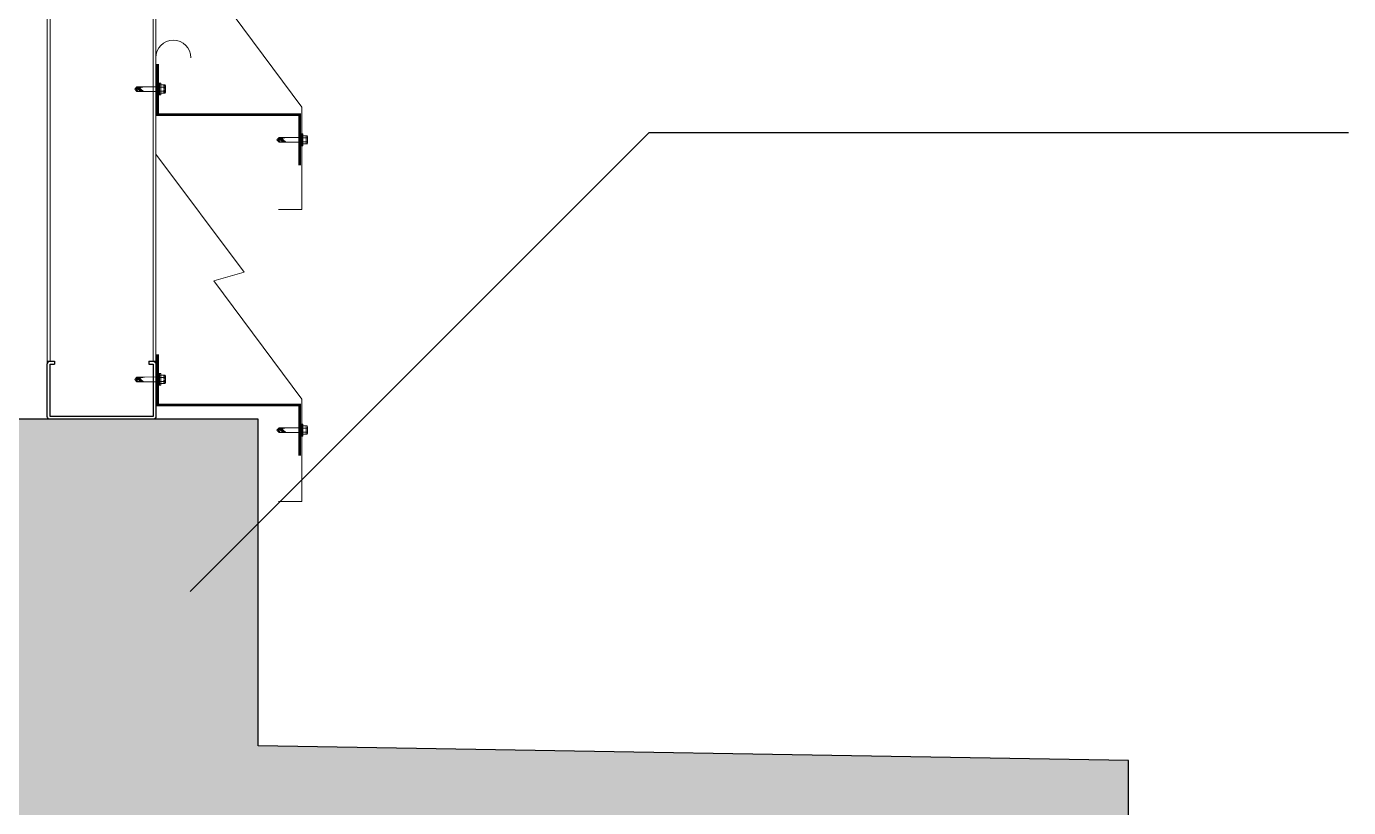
# Model space of a CAD drawing. Header units: metres. Extents: x 1422408 to 2565053, y 3723 to 80428.
# Drawn here: x 2267749.196 to 2267750.107, y 4144.218 to 4144.756 of the extents above; entities that cross this region are included whole.
import ezdxf

# ---------------------------------------------------------------- set-up
doc = ezdxf.new("R2010")
doc.units = ezdxf.units.M
doc.header["$LTSCALE"] = 3.5
doc.header["$MEASUREMENT"] = 0
doc.layers.get('0').update_dxf_attribs({"linetype": 'CONTINUOUS'})
doc.layers.add('_0', color=7, linetype='CONTINUOUS')
doc.layers.add('AR-Louvers', color=193, linetype='CONTINUOUS', lineweight=9)

# ---------------------------------------------------------------- blocks, each defined once
blk = doc.blocks.new('75x40x3')
at = {"color": 1, "ltscale": 0.005}
for p, q in [((1059785.5, 12889), (1059785.5, 12887)), ((1059850.5, 12889), (1059850.5, 12887))]:
    blk.add_line(p, q, dxfattribs=at)
at = {"layer": '_0', "color": 1, "ltscale": 0.005}
blk.add_lwpolyline([(1059785.5, 12889), (1059782.5, 12889, 0.414214), (1059780.5, 12887), (1059780.5, 12851, 0.414214), (1059782.5, 12849), (1059853.5, 12849, 0.414214), (1059855.5, 12851), (1059855.5, 12887, 0.414214), (1059853.5, 12889), (1059850.5, 12889)], format="xyb", dxfattribs=at)
blk.add_lwpolyline([(1059785.5, 12887), (1059782.5, 12887), (1059782.5, 12851), (1059853.5, 12851), (1059853.5, 12887), (1059850.5, 12887)], dxfattribs=at)
blk = doc.blocks.new('louvers')
at = {"layer": '_0', "color": 6, "ltscale": 0.005, "const_width": 2}
for points in [[(5530313.79, -243051.53), (5530313.79, -243016.53), (5530411.79, -243016.53), (5530411.79, -242981.53)], [(5530313.79, -243251.53), (5530313.79, -243216.53), (5530411.79, -243216.53), (5530411.79, -243181.53)]]:
    blk.add_lwpolyline(points, dxfattribs=at)
at = {"layer": 'AR-Louvers', "linetype": 'ByBlock', "lineweight": 5}
for p, q in [((5530412.82, -243186.37), (5530412.82, -241744.37)), ((5530414.82, -243186.37), (5530414.82, -241746.37)), ((5530485.82, -241746.37), (5530485.82, -243186.37)), ((5530487.82, -241743.2), (5530487.82, -243188.37))]:
    blk.add_line(p, q, dxfattribs=at)
at = {"layer": 'AR-Louvers'}
for p, q in [((5530406.36, -243001.02), (5530406.37, -242996.69)), ((5530406.36, -243001.02), (5530406.37, -242996.69)), ((5530406.36, -243001.02), (5530406.37, -242996.69)), ((5530406.36, -243001.02), (5530406.37, -242996.69)), ((5530406.36, -243001.02), (5530406.37, -242996.69)), ((5530406.36, -243001.02), (5530406.37, -242996.69)), ((5530406.63, -242997.48), (5530409.51, -242997.48)), ((5530406.63, -242997.48), (5530409.51, -242997.48)), ((5530406.63, -242997.48), (5530409.51, -242997.48)), ((5530406.63, -242997.48), (5530409.51, -242997.48)), ((5530406.63, -242997.48), (5530409.51, -242997.48)), ((5530406.63, -242997.48), (5530409.51, -242997.48)), ((5530406.65, -242995.99), (5530409.52, -242995.99)), ((5530406.65, -242995.99), (5530409.52, -242995.99)), ((5530406.65, -242995.99), (5530409.52, -242995.99)), ((5530406.65, -242995.99), (5530409.52, -242995.99)), ((5530406.65, -242995.99), (5530409.52, -242995.99)), ((5530406.65, -242995.99), (5530409.52, -242995.99)), ((5530407.29, -243001.02), (5530407.3, -242996.69)), ((5530407.29, -243001.02), (5530407.3, -242996.69)), ((5530407.56, -242997.48), (5530410.44, -242997.48)), ((5530407.56, -242997.48), (5530410.44, -242997.48)), ((5530407.58, -242995.99), (5530410.45, -242995.99)), ((5530407.58, -242995.99), (5530410.45, -242995.99)), ((5530409.51, -243002.91), (5530409.52, -242994.8)), ((5530409.51, -243002.91), (5530409.52, -242994.8)), ((5530409.51, -243002.91), (5530409.52, -242994.8)), ((5530409.51, -243002.91), (5530409.52, -242994.8)), ((5530409.51, -243002.91), (5530409.52, -242994.8)), ((5530409.51, -243002.91), (5530409.52, -242994.8)), ((5530409.52, -242994.8), (5530410.43, -242994.81)), ((5530409.52, -242994.8), (5530410.43, -242994.81)), ((5530409.52, -242994.8), (5530410.43, -242994.81)), ((5530409.52, -242994.8), (5530410.43, -242994.81)), ((5530409.52, -242994.8), (5530410.43, -242994.81)), ((5530409.52, -242994.8), (5530410.43, -242994.81)), ((5530410.42, -243002.91), (5530410.43, -242994.81)), ((5530410.42, -243002.91), (5530410.43, -242994.81)), ((5530410.42, -243002.91), (5530410.43, -242994.81)), ((5530410.42, -243002.91), (5530410.43, -242994.81)), ((5530410.42, -243002.91), (5530410.43, -242994.81)), ((5530410.42, -243002.91), (5530410.43, -242994.81)), ((5530410.44, -243002.91), (5530410.45, -242994.8)), ((5530410.44, -243002.91), (5530410.45, -242994.8)), ((5530410.45, -242994.8), (5530411.36, -242994.81)), ((5530410.45, -242994.8), (5530411.36, -242994.81)), ((5530410.49, -242997.23), (5530420.79, -242997.26)), ((5530410.49, -242997.23), (5530420.79, -242997.26)), ((5530410.49, -242997.23), (5530420.79, -242997.26)), ((5530410.49, -242997.23), (5530420.79, -242997.26)), ((5530411.35, -243002.91), (5530411.36, -242994.81)), ((5530411.35, -243002.91), (5530411.36, -242994.81)), ((5530411.42, -242997.23), (5530421.72, -242997.26)), ((5530411.42, -242997.23), (5530421.72, -242997.26)), ((5530420.79, -242997.26), (5530425.06, -242997.26)), ((5530420.79, -242997.26), (5530424.25, -242998.02)), ((5530420.79, -242997.26), (5530425.06, -242997.26)), ((5530420.79, -242997.26), (5530424.25, -242998.02)), ((5530420.79, -242997.26), (5530425.06, -242997.26)), ((5530420.79, -242997.26), (5530424.25, -242998.02)), ((5530420.79, -242997.26), (5530425.06, -242997.26)), ((5530420.79, -242997.26), (5530424.25, -242998.02)), ((5530421.34, -243000.51), (5530425.09, -242997.3)), ((5530421.34, -243000.51), (5530425.09, -242997.3)), ((5530421.34, -243000.51), (5530425.09, -242997.3)), ((5530421.34, -243000.51), (5530425.09, -242997.3)), ((5530421.34, -243000.51), (5530425.54, -242997.86)), ((5530421.34, -243000.51), (5530425.54, -242997.86)), ((5530421.34, -243000.51), (5530425.54, -242997.86)), ((5530421.34, -243000.51), (5530425.54, -242997.86)), ((5530421.34, -243000.51), (5530425.97, -242998.28)), ((5530421.34, -243000.51), (5530425.97, -242998.28)), ((5530421.34, -243000.51), (5530425.97, -242998.28)), ((5530421.34, -243000.51), (5530425.97, -242998.28)), ((5530421.72, -242997.26), (5530425.99, -242997.26)), ((5530421.72, -242997.26), (5530425.18, -242998.02)), ((5530421.72, -242997.26), (5530425.99, -242997.26)), ((5530421.72, -242997.26), (5530425.18, -242998.02)), ((5530422.1, -242999.86), (5530422.09, -242999.86)), ((5530422.1, -242999.86), (5530422.09, -242999.86)), ((5530422.1, -242999.86), (5530422.09, -242999.86)), ((5530422.1, -242999.86), (5530422.09, -242999.86)), ((5530422.27, -243000.51), (5530426.02, -242997.3)), ((5530422.27, -243000.51), (5530426.02, -242997.3)), ((5530422.27, -243000.51), (5530426.47, -242997.86)), ((5530422.27, -243000.51), (5530426.47, -242997.86)), ((5530422.27, -243000.51), (5530426.9, -242998.28)), ((5530422.27, -243000.51), (5530426.9, -242998.28)), ((5530425.09, -243000.52), (5530422.51, -242999.95)), ((5530425.09, -243000.52), (5530422.51, -242999.95)), ((5530425.09, -243000.52), (5530422.51, -242999.95)), ((5530425.09, -243000.52), (5530422.51, -242999.95)), ((5530423.03, -242999.86), (5530423.02, -242999.86)), ((5530423.03, -242999.86), (5530423.02, -242999.86)), ((5530423.42, -242997.26), (5530423.94, -242997.26)), ((5530423.42, -242997.26), (5530423.94, -242997.26)), ((5530423.42, -242997.26), (5530423.94, -242997.26)), ((5530423.42, -242997.26), (5530423.94, -242997.26)), ((5530426.02, -243000.52), (5530423.44, -242999.95)), ((5530426.02, -243000.52), (5530423.44, -242999.95)), ((5530424.35, -242997.26), (5530424.87, -242997.26)), ((5530424.35, -242997.26), (5530424.87, -242997.26)), ((5530426.51, -242998.89), (5530425.06, -242997.26)), ((5530426.51, -242998.89), (5530425.06, -242997.26)), ((5530426.51, -242998.89), (5530425.06, -242997.26)), ((5530426.51, -242998.89), (5530425.06, -242997.26)), ((5530425.09, -243000.52), (5530426.51, -242998.89)), ((5530425.09, -243000.52), (5530426.51, -242998.89)), ((5530425.09, -243000.52), (5530426.51, -242998.89)), ((5530425.09, -243000.52), (5530426.51, -242998.89)), ((5530427.44, -242998.89), (5530425.99, -242997.26)), ((5530427.44, -242998.89), (5530425.99, -242997.26)), ((5530426.02, -243000.52), (5530427.44, -242998.89)), ((5530426.02, -243000.52), (5530427.44, -242998.89)), ((5530406.63, -243000.23), (5530409.51, -243000.23)), ((5530406.63, -243000.23), (5530409.51, -243000.23)), ((5530406.63, -243000.23), (5530409.51, -243000.23)), ((5530406.63, -243000.23), (5530409.51, -243000.23)), ((5530406.63, -243000.23), (5530409.51, -243000.23)), ((5530406.63, -243000.23), (5530409.51, -243000.23)), ((5530406.65, -243001.72), (5530409.51, -243001.72)), ((5530406.65, -243001.72), (5530409.51, -243001.72)), ((5530406.65, -243001.72), (5530409.51, -243001.72)), ((5530406.65, -243001.72), (5530409.51, -243001.72)), ((5530406.65, -243001.72), (5530409.51, -243001.72)), ((5530406.65, -243001.72), (5530409.51, -243001.72)), ((5530407.56, -243000.23), (5530410.44, -243000.23)), ((5530407.56, -243000.23), (5530410.44, -243000.23)), ((5530407.58, -243001.72), (5530410.44, -243001.72)), ((5530407.58, -243001.72), (5530410.44, -243001.72)), ((5530409.51, -243002.91), (5530410.42, -243002.91)), ((5530409.51, -243002.91), (5530410.42, -243002.91)), ((5530409.51, -243002.91), (5530410.42, -243002.91)), ((5530409.51, -243002.91), (5530410.42, -243002.91)), ((5530409.51, -243002.91), (5530410.42, -243002.91)), ((5530409.51, -243002.91), (5530410.42, -243002.91)), ((5530410.44, -243002.91), (5530411.35, -243002.91)), ((5530410.44, -243002.91), (5530411.35, -243002.91)), ((5530410.49, -243000.48), (5530421.34, -243000.51)), ((5530410.49, -243000.48), (5530421.34, -243000.51)), ((5530410.49, -243000.48), (5530421.34, -243000.51)), ((5530410.49, -243000.48), (5530421.34, -243000.51)), ((5530411.42, -243000.48), (5530422.27, -243000.51)), ((5530411.42, -243000.48), (5530422.27, -243000.51)), ((5530421.34, -243000.51), (5530425.09, -243000.52)), ((5530421.34, -243000.51), (5530425.09, -243000.52)), ((5530421.34, -243000.51), (5530425.09, -243000.52)), ((5530421.34, -243000.51), (5530425.09, -243000.52)), ((5530422.27, -243000.51), (5530426.02, -243000.52)), ((5530422.27, -243000.51), (5530426.02, -243000.52)), ((5530308.36, -243036.02), (5530308.37, -243031.69)), ((5530308.36, -243036.02), (5530308.37, -243031.69)), ((5530308.36, -243036.02), (5530308.37, -243031.69)), ((5530308.36, -243036.02), (5530308.37, -243031.69)), ((5530308.36, -243036.02), (5530308.37, -243031.69)), ((5530308.36, -243036.02), (5530308.37, -243031.69)), ((5530308.63, -243032.48), (5530311.51, -243032.48)), ((5530308.63, -243032.48), (5530311.51, -243032.48)), ((5530308.63, -243032.48), (5530311.51, -243032.48)), ((5530308.63, -243032.48), (5530311.51, -243032.48)), ((5530308.63, -243032.48), (5530311.51, -243032.48)), ((5530308.63, -243032.48), (5530311.51, -243032.48)), ((5530308.63, -243035.23), (5530311.51, -243035.23)), ((5530308.63, -243035.23), (5530311.51, -243035.23)), ((5530308.63, -243035.23), (5530311.51, -243035.23)), ((5530308.63, -243035.23), (5530311.51, -243035.23)), ((5530308.63, -243035.23), (5530311.51, -243035.23)), ((5530308.63, -243035.23), (5530311.51, -243035.23)), ((5530308.65, -243030.99), (5530311.52, -243030.99)), ((5530308.65, -243030.99), (5530311.52, -243030.99)), ((5530308.65, -243030.99), (5530311.52, -243030.99)), ((5530308.65, -243030.99), (5530311.52, -243030.99)), ((5530308.65, -243030.99), (5530311.52, -243030.99)), ((5530308.65, -243030.99), (5530311.52, -243030.99)), ((5530309.29, -243036.02), (5530309.3, -243031.69)), ((5530309.29, -243036.02), (5530309.3, -243031.69)), ((5530309.56, -243032.48), (5530312.44, -243032.48)), ((5530309.56, -243032.48), (5530312.44, -243032.48)), ((5530309.56, -243035.23), (5530312.44, -243035.23)), ((5530309.56, -243035.23), (5530312.44, -243035.23)), ((5530309.58, -243030.99), (5530312.45, -243030.99)), ((5530309.58, -243030.99), (5530312.45, -243030.99)), ((5530311.51, -243037.91), (5530311.52, -243029.8)), ((5530311.51, -243037.91), (5530311.52, -243029.8)), ((5530311.51, -243037.91), (5530311.52, -243029.8)), ((5530311.51, -243037.91), (5530311.52, -243029.8)), ((5530311.51, -243037.91), (5530311.52, -243029.8)), ((5530311.51, -243037.91), (5530311.52, -243029.8)), ((5530311.52, -243029.8), (5530312.43, -243029.81)), ((5530311.52, -243029.8), (5530312.43, -243029.81)), ((5530311.52, -243029.8), (5530312.43, -243029.81)), ((5530311.52, -243029.8), (5530312.43, -243029.81)), ((5530311.52, -243029.8), (5530312.43, -243029.81)), ((5530311.52, -243029.8), (5530312.43, -243029.81)), ((5530312.42, -243037.91), (5530312.43, -243029.81)), ((5530312.42, -243037.91), (5530312.43, -243029.81)), ((5530312.42, -243037.91), (5530312.43, -243029.81)), ((5530312.42, -243037.91), (5530312.43, -243029.81)), ((5530312.42, -243037.91), (5530312.43, -243029.81)), ((5530312.42, -243037.91), (5530312.43, -243029.81)), ((5530312.44, -243037.91), (5530312.45, -243029.8)), ((5530312.44, -243037.91), (5530312.45, -243029.8)), ((5530312.45, -243029.8), (5530313.36, -243029.81)), ((5530312.45, -243029.8), (5530313.36, -243029.81)), ((5530312.49, -243032.23), (5530322.79, -243032.26)), ((5530312.49, -243032.23), (5530322.79, -243032.26)), ((5530312.49, -243032.23), (5530322.79, -243032.26)), ((5530312.49, -243032.23), (5530322.79, -243032.26)), ((5530312.49, -243035.48), (5530323.34, -243035.51)), ((5530312.49, -243035.48), (5530323.34, -243035.51)), ((5530312.49, -243035.48), (5530323.34, -243035.51)), ((5530312.49, -243035.48), (5530323.34, -243035.51)), ((5530313.35, -243037.91), (5530313.36, -243029.81)), ((5530313.35, -243037.91), (5530313.36, -243029.81)), ((5530313.42, -243032.23), (5530323.72, -243032.26)), ((5530313.42, -243032.23), (5530323.72, -243032.26)), ((5530313.42, -243035.48), (5530324.27, -243035.51)), ((5530313.42, -243035.48), (5530324.27, -243035.51)), ((5530322.79, -243032.26), (5530327.06, -243032.26)), ((5530322.79, -243032.26), (5530326.25, -243033.02)), ((5530322.79, -243032.26), (5530327.06, -243032.26)), ((5530322.79, -243032.26), (5530326.25, -243033.02)), ((5530322.79, -243032.26), (5530327.06, -243032.26)), ((5530322.79, -243032.26), (5530326.25, -243033.02)), ((5530322.79, -243032.26), (5530327.06, -243032.26)), ((5530322.79, -243032.26), (5530326.25, -243033.02)), ((5530323.34, -243035.51), (5530327.09, -243032.3)), ((5530323.34, -243035.51), (5530327.09, -243032.3)), ((5530323.34, -243035.51), (5530327.09, -243032.3)), ((5530323.34, -243035.51), (5530327.09, -243032.3)), ((5530323.34, -243035.51), (5530327.54, -243032.86)), ((5530323.34, -243035.51), (5530327.54, -243032.86)), ((5530323.34, -243035.51), (5530327.54, -243032.86)), ((5530323.34, -243035.51), (5530327.54, -243032.86)), ((5530323.34, -243035.51), (5530327.97, -243033.28)), ((5530323.34, -243035.51), (5530327.97, -243033.28)), ((5530323.34, -243035.51), (5530327.97, -243033.28)), ((5530323.34, -243035.51), (5530327.97, -243033.28)), ((5530323.34, -243035.51), (5530327.09, -243035.52)), ((5530323.34, -243035.51), (5530327.09, -243035.52)), ((5530323.34, -243035.51), (5530327.09, -243035.52)), ((5530323.34, -243035.51), (5530327.09, -243035.52)), ((5530323.72, -243032.26), (5530327.99, -243032.26)), ((5530323.72, -243032.26), (5530327.18, -243033.02)), ((5530323.72, -243032.26), (5530327.99, -243032.26)), ((5530323.72, -243032.26), (5530327.18, -243033.02)), ((5530324.1, -243034.86), (5530324.09, -243034.86)), ((5530324.1, -243034.86), (5530324.09, -243034.86)), ((5530324.1, -243034.86), (5530324.09, -243034.86)), ((5530324.1, -243034.86), (5530324.09, -243034.86)), ((5530324.27, -243035.51), (5530328.02, -243032.3)), ((5530324.27, -243035.51), (5530328.02, -243032.3)), ((5530324.27, -243035.51), (5530328.47, -243032.86)), ((5530324.27, -243035.51), (5530328.47, -243032.86)), ((5530324.27, -243035.51), (5530328.9, -243033.28)), ((5530324.27, -243035.51), (5530328.9, -243033.28)), ((5530324.27, -243035.51), (5530328.02, -243035.52)), ((5530324.27, -243035.51), (5530328.02, -243035.52)), ((5530327.09, -243035.52), (5530324.51, -243034.95)), ((5530327.09, -243035.52), (5530324.51, -243034.95)), ((5530327.09, -243035.52), (5530324.51, -243034.95)), ((5530327.09, -243035.52), (5530324.51, -243034.95)), ((5530325.03, -243034.86), (5530325.02, -243034.86)), ((5530325.03, -243034.86), (5530325.02, -243034.86)), ((5530325.42, -243032.26), (5530325.94, -243032.26)), ((5530325.42, -243032.26), (5530325.94, -243032.26)), ((5530325.42, -243032.26), (5530325.94, -243032.26)), ((5530325.42, -243032.26), (5530325.94, -243032.26)), ((5530328.02, -243035.52), (5530325.44, -243034.95)), ((5530328.02, -243035.52), (5530325.44, -243034.95)), ((5530326.35, -243032.26), (5530326.87, -243032.26)), ((5530326.35, -243032.26), (5530326.87, -243032.26)), ((5530328.51, -243033.89), (5530327.06, -243032.26)), ((5530328.51, -243033.89), (5530327.06, -243032.26)), ((5530328.51, -243033.89), (5530327.06, -243032.26)), ((5530328.51, -243033.89), (5530327.06, -243032.26)), ((5530327.09, -243035.52), (5530328.51, -243033.89)), ((5530327.09, -243035.52), (5530328.51, -243033.89)), ((5530327.09, -243035.52), (5530328.51, -243033.89)), ((5530327.09, -243035.52), (5530328.51, -243033.89)), ((5530329.44, -243033.89), (5530327.99, -243032.26)), ((5530329.44, -243033.89), (5530327.99, -243032.26)), ((5530328.02, -243035.52), (5530329.44, -243033.89)), ((5530328.02, -243035.52), (5530329.44, -243033.89)), ((5530308.65, -243036.72), (5530311.51, -243036.72)), ((5530308.65, -243036.72), (5530311.51, -243036.72)), ((5530308.65, -243036.72), (5530311.51, -243036.72)), ((5530308.65, -243036.72), (5530311.51, -243036.72)), ((5530308.65, -243036.72), (5530311.51, -243036.72)), ((5530308.65, -243036.72), (5530311.51, -243036.72)), ((5530309.58, -243036.72), (5530312.44, -243036.72)), ((5530309.58, -243036.72), (5530312.44, -243036.72)), ((5530311.51, -243037.91), (5530312.42, -243037.91)), ((5530311.51, -243037.91), (5530312.42, -243037.91)), ((5530311.51, -243037.91), (5530312.42, -243037.91)), ((5530311.51, -243037.91), (5530312.42, -243037.91)), ((5530311.51, -243037.91), (5530312.42, -243037.91)), ((5530311.51, -243037.91), (5530312.42, -243037.91)), ((5530312.44, -243037.91), (5530313.35, -243037.91)), ((5530312.44, -243037.91), (5530313.35, -243037.91)), ((5530406.36, -243201.02), (5530406.37, -243196.69)), ((5530406.36, -243201.02), (5530406.37, -243196.69)), ((5530406.36, -243201.02), (5530406.37, -243196.69)), ((5530406.36, -243201.02), (5530406.37, -243196.69)), ((5530406.36, -243201.02), (5530406.37, -243196.69)), ((5530406.36, -243201.02), (5530406.37, -243196.69)), ((5530406.63, -243197.48), (5530409.51, -243197.48)), ((5530406.63, -243197.48), (5530409.51, -243197.48)), ((5530406.63, -243197.48), (5530409.51, -243197.48)), ((5530406.63, -243197.48), (5530409.51, -243197.48)), ((5530406.63, -243197.48), (5530409.51, -243197.48)), ((5530406.63, -243197.48), (5530409.51, -243197.48)), ((5530406.63, -243200.23), (5530409.51, -243200.23)), ((5530406.63, -243200.23), (5530409.51, -243200.23)), ((5530406.63, -243200.23), (5530409.51, -243200.23)), ((5530406.63, -243200.23), (5530409.51, -243200.23)), ((5530406.63, -243200.23), (5530409.51, -243200.23)), ((5530406.63, -243200.23), (5530409.51, -243200.23)), ((5530406.65, -243195.99), (5530409.52, -243195.99)), ((5530406.65, -243195.99), (5530409.52, -243195.99)), ((5530406.65, -243195.99), (5530409.52, -243195.99)), ((5530406.65, -243195.99), (5530409.52, -243195.99)), ((5530406.65, -243195.99), (5530409.52, -243195.99)), ((5530406.65, -243195.99), (5530409.52, -243195.99)), ((5530407.29, -243201.02), (5530407.3, -243196.69)), ((5530407.29, -243201.02), (5530407.3, -243196.69)), ((5530407.56, -243197.48), (5530410.44, -243197.48)), ((5530407.56, -243197.48), (5530410.44, -243197.48)), ((5530407.56, -243200.23), (5530410.44, -243200.23)), ((5530407.56, -243200.23), (5530410.44, -243200.23)), ((5530407.58, -243195.99), (5530410.45, -243195.99)), ((5530407.58, -243195.99), (5530410.45, -243195.99)), ((5530409.51, -243202.91), (5530409.52, -243194.8)), ((5530409.51, -243202.91), (5530409.52, -243194.8)), ((5530409.51, -243202.91), (5530409.52, -243194.8)), ((5530409.51, -243202.91), (5530409.52, -243194.8)), ((5530409.51, -243202.91), (5530409.52, -243194.8)), ((5530409.51, -243202.91), (5530409.52, -243194.8)), ((5530409.52, -243194.8), (5530410.43, -243194.81)), ((5530409.52, -243194.8), (5530410.43, -243194.81)), ((5530409.52, -243194.8), (5530410.43, -243194.81)), ((5530409.52, -243194.8), (5530410.43, -243194.81)), ((5530409.52, -243194.8), (5530410.43, -243194.81)), ((5530409.52, -243194.8), (5530410.43, -243194.81)), ((5530410.42, -243202.91), (5530410.43, -243194.81)), ((5530410.42, -243202.91), (5530410.43, -243194.81)), ((5530410.42, -243202.91), (5530410.43, -243194.81)), ((5530410.42, -243202.91), (5530410.43, -243194.81)), ((5530410.42, -243202.91), (5530410.43, -243194.81)), ((5530410.42, -243202.91), (5530410.43, -243194.81)), ((5530410.44, -243202.91), (5530410.45, -243194.8)), ((5530410.44, -243202.91), (5530410.45, -243194.8)), ((5530410.45, -243194.8), (5530411.36, -243194.81)), ((5530410.45, -243194.8), (5530411.36, -243194.81)), ((5530410.49, -243197.23), (5530420.79, -243197.26)), ((5530410.49, -243197.23), (5530420.79, -243197.26)), ((5530410.49, -243197.23), (5530420.79, -243197.26)), ((5530410.49, -243197.23), (5530420.79, -243197.26)), ((5530411.35, -243202.91), (5530411.36, -243194.81)), ((5530411.35, -243202.91), (5530411.36, -243194.81)), ((5530411.42, -243197.23), (5530421.72, -243197.26)), ((5530411.42, -243197.23), (5530421.72, -243197.26)), ((5530420.79, -243197.26), (5530425.06, -243197.26)), ((5530420.79, -243197.26), (5530424.25, -243198.02)), ((5530420.79, -243197.26), (5530425.06, -243197.26)), ((5530420.79, -243197.26), (5530424.25, -243198.02)), ((5530420.79, -243197.26), (5530425.06, -243197.26)), ((5530420.79, -243197.26), (5530424.25, -243198.02)), ((5530420.79, -243197.26), (5530425.06, -243197.26)), ((5530420.79, -243197.26), (5530424.25, -243198.02)), ((5530421.34, -243200.51), (5530425.09, -243197.3)), ((5530421.34, -243200.51), (5530425.09, -243197.3)), ((5530421.34, -243200.51), (5530425.09, -243197.3)), ((5530421.34, -243200.51), (5530425.09, -243197.3)), ((5530421.34, -243200.51), (5530425.54, -243197.86)), ((5530421.34, -243200.51), (5530425.54, -243197.86)), ((5530421.34, -243200.51), (5530425.54, -243197.86)), ((5530421.34, -243200.51), (5530425.54, -243197.86)), ((5530421.34, -243200.51), (5530425.97, -243198.28)), ((5530421.34, -243200.51), (5530425.97, -243198.28)), ((5530421.34, -243200.51), (5530425.97, -243198.28)), ((5530421.34, -243200.51), (5530425.97, -243198.28)), ((5530421.72, -243197.26), (5530425.99, -243197.26)), ((5530421.72, -243197.26), (5530425.18, -243198.02)), ((5530421.72, -243197.26), (5530425.99, -243197.26)), ((5530421.72, -243197.26), (5530425.18, -243198.02)), ((5530422.1, -243199.86), (5530422.09, -243199.86)), ((5530422.1, -243199.86), (5530422.09, -243199.86)), ((5530422.1, -243199.86), (5530422.09, -243199.86)), ((5530422.1, -243199.86), (5530422.09, -243199.86)), ((5530422.27, -243200.51), (5530426.02, -243197.3)), ((5530422.27, -243200.51), (5530426.02, -243197.3)), ((5530422.27, -243200.51), (5530426.47, -243197.86)), ((5530422.27, -243200.51), (5530426.47, -243197.86)), ((5530422.27, -243200.51), (5530426.9, -243198.28)), ((5530422.27, -243200.51), (5530426.9, -243198.28)), ((5530425.09, -243200.52), (5530422.51, -243199.95)), ((5530425.09, -243200.52), (5530422.51, -243199.95)), ((5530425.09, -243200.52), (5530422.51, -243199.95)), ((5530425.09, -243200.52), (5530422.51, -243199.95)), ((5530423.03, -243199.86), (5530423.02, -243199.86)), ((5530423.03, -243199.86), (5530423.02, -243199.86)), ((5530423.42, -243197.26), (5530423.94, -243197.26)), ((5530423.42, -243197.26), (5530423.94, -243197.26)), ((5530423.42, -243197.26), (5530423.94, -243197.26)), ((5530423.42, -243197.26), (5530423.94, -243197.26)), ((5530426.02, -243200.52), (5530423.44, -243199.95)), ((5530426.02, -243200.52), (5530423.44, -243199.95)), ((5530424.35, -243197.26), (5530424.87, -243197.26)), ((5530424.35, -243197.26), (5530424.87, -243197.26)), ((5530426.51, -243198.89), (5530425.06, -243197.26)), ((5530426.51, -243198.89), (5530425.06, -243197.26)), ((5530426.51, -243198.89), (5530425.06, -243197.26)), ((5530426.51, -243198.89), (5530425.06, -243197.26)), ((5530425.09, -243200.52), (5530426.51, -243198.89)), ((5530425.09, -243200.52), (5530426.51, -243198.89)), ((5530425.09, -243200.52), (5530426.51, -243198.89)), ((5530425.09, -243200.52), (5530426.51, -243198.89)), ((5530427.44, -243198.89), (5530425.99, -243197.26)), ((5530427.44, -243198.89), (5530425.99, -243197.26)), ((5530426.02, -243200.52), (5530427.44, -243198.89)), ((5530426.02, -243200.52), (5530427.44, -243198.89)), ((5530406.65, -243201.72), (5530409.51, -243201.72)), ((5530406.65, -243201.72), (5530409.51, -243201.72)), ((5530406.65, -243201.72), (5530409.51, -243201.72)), ((5530406.65, -243201.72), (5530409.51, -243201.72)), ((5530406.65, -243201.72), (5530409.51, -243201.72)), ((5530406.65, -243201.72), (5530409.51, -243201.72)), ((5530407.58, -243201.72), (5530410.44, -243201.72)), ((5530407.58, -243201.72), (5530410.44, -243201.72)), ((5530409.51, -243202.91), (5530410.42, -243202.91)), ((5530409.51, -243202.91), (5530410.42, -243202.91)), ((5530409.51, -243202.91), (5530410.42, -243202.91)), ((5530409.51, -243202.91), (5530410.42, -243202.91)), ((5530409.51, -243202.91), (5530410.42, -243202.91)), ((5530409.51, -243202.91), (5530410.42, -243202.91)), ((5530410.44, -243202.91), (5530411.35, -243202.91)), ((5530410.44, -243202.91), (5530411.35, -243202.91)), ((5530410.49, -243200.48), (5530421.34, -243200.51)), ((5530410.49, -243200.48), (5530421.34, -243200.51)), ((5530410.49, -243200.48), (5530421.34, -243200.51)), ((5530410.49, -243200.48), (5530421.34, -243200.51)), ((5530411.42, -243200.48), (5530422.27, -243200.51)), ((5530411.42, -243200.48), (5530422.27, -243200.51)), ((5530421.34, -243200.51), (5530425.09, -243200.52)), ((5530421.34, -243200.51), (5530425.09, -243200.52)), ((5530421.34, -243200.51), (5530425.09, -243200.52)), ((5530421.34, -243200.51), (5530425.09, -243200.52)), ((5530422.27, -243200.51), (5530426.02, -243200.52)), ((5530422.27, -243200.51), (5530426.02, -243200.52)), ((5530308.36, -243236.02), (5530308.37, -243231.69)), ((5530308.36, -243236.02), (5530308.37, -243231.69)), ((5530308.36, -243236.02), (5530308.37, -243231.69)), ((5530308.36, -243236.02), (5530308.37, -243231.69)), ((5530308.36, -243236.02), (5530308.37, -243231.69)), ((5530308.36, -243236.02), (5530308.37, -243231.69)), ((5530308.63, -243232.48), (5530311.51, -243232.48)), ((5530308.63, -243232.48), (5530311.51, -243232.48)), ((5530308.63, -243232.48), (5530311.51, -243232.48)), ((5530308.63, -243232.48), (5530311.51, -243232.48)), ((5530308.63, -243232.48), (5530311.51, -243232.48)), ((5530308.63, -243232.48), (5530311.51, -243232.48)), ((5530308.63, -243235.23), (5530311.51, -243235.23)), ((5530308.63, -243235.23), (5530311.51, -243235.23)), ((5530308.63, -243235.23), (5530311.51, -243235.23)), ((5530308.63, -243235.23), (5530311.51, -243235.23)), ((5530308.63, -243235.23), (5530311.51, -243235.23)), ((5530308.63, -243235.23), (5530311.51, -243235.23)), ((5530308.65, -243230.99), (5530311.52, -243230.99)), ((5530308.65, -243230.99), (5530311.52, -243230.99)), ((5530308.65, -243230.99), (5530311.52, -243230.99)), ((5530308.65, -243230.99), (5530311.52, -243230.99)), ((5530308.65, -243230.99), (5530311.52, -243230.99)), ((5530308.65, -243230.99), (5530311.52, -243230.99)), ((5530308.65, -243236.72), (5530311.51, -243236.72)), ((5530308.65, -243236.72), (5530311.51, -243236.72)), ((5530308.65, -243236.72), (5530311.51, -243236.72)), ((5530308.65, -243236.72), (5530311.51, -243236.72)), ((5530308.65, -243236.72), (5530311.51, -243236.72)), ((5530308.65, -243236.72), (5530311.51, -243236.72)), ((5530309.29, -243236.02), (5530309.3, -243231.69)), ((5530309.29, -243236.02), (5530309.3, -243231.69)), ((5530309.56, -243232.48), (5530312.44, -243232.48)), ((5530309.56, -243232.48), (5530312.44, -243232.48)), ((5530309.56, -243235.23), (5530312.44, -243235.23)), ((5530309.56, -243235.23), (5530312.44, -243235.23)), ((5530309.58, -243230.99), (5530312.45, -243230.99)), ((5530309.58, -243230.99), (5530312.45, -243230.99)), ((5530309.58, -243236.72), (5530312.44, -243236.72)), ((5530309.58, -243236.72), (5530312.44, -243236.72)), ((5530311.51, -243237.91), (5530311.52, -243229.8)), ((5530311.51, -243237.91), (5530311.52, -243229.8)), ((5530311.51, -243237.91), (5530311.52, -243229.8)), ((5530311.51, -243237.91), (5530311.52, -243229.8)), ((5530311.51, -243237.91), (5530311.52, -243229.8)), ((5530311.51, -243237.91), (5530311.52, -243229.8)), ((5530311.52, -243229.8), (5530312.43, -243229.81)), ((5530311.52, -243229.8), (5530312.43, -243229.81)), ((5530311.52, -243229.8), (5530312.43, -243229.81)), ((5530311.52, -243229.8), (5530312.43, -243229.81)), ((5530311.52, -243229.8), (5530312.43, -243229.81)), ((5530311.52, -243229.8), (5530312.43, -243229.81)), ((5530312.42, -243237.91), (5530312.43, -243229.81)), ((5530312.42, -243237.91), (5530312.43, -243229.81)), ((5530312.42, -243237.91), (5530312.43, -243229.81)), ((5530312.42, -243237.91), (5530312.43, -243229.81)), ((5530312.42, -243237.91), (5530312.43, -243229.81)), ((5530312.42, -243237.91), (5530312.43, -243229.81)), ((5530312.44, -243237.91), (5530312.45, -243229.8)), ((5530312.44, -243237.91), (5530312.45, -243229.8)), ((5530312.45, -243229.8), (5530313.36, -243229.81)), ((5530312.45, -243229.8), (5530313.36, -243229.81)), ((5530312.49, -243232.23), (5530322.79, -243232.26)), ((5530312.49, -243232.23), (5530322.79, -243232.26)), ((5530312.49, -243232.23), (5530322.79, -243232.26)), ((5530312.49, -243232.23), (5530322.79, -243232.26)), ((5530312.49, -243235.48), (5530323.34, -243235.51)), ((5530312.49, -243235.48), (5530323.34, -243235.51)), ((5530312.49, -243235.48), (5530323.34, -243235.51)), ((5530312.49, -243235.48), (5530323.34, -243235.51)), ((5530313.35, -243237.91), (5530313.36, -243229.81)), ((5530313.35, -243237.91), (5530313.36, -243229.81)), ((5530313.42, -243232.23), (5530323.72, -243232.26)), ((5530313.42, -243232.23), (5530323.72, -243232.26)), ((5530313.42, -243235.48), (5530324.27, -243235.51)), ((5530313.42, -243235.48), (5530324.27, -243235.51)), ((5530322.79, -243232.26), (5530327.06, -243232.26)), ((5530322.79, -243232.26), (5530326.25, -243233.02)), ((5530322.79, -243232.26), (5530327.06, -243232.26)), ((5530322.79, -243232.26), (5530326.25, -243233.02)), ((5530322.79, -243232.26), (5530327.06, -243232.26)), ((5530322.79, -243232.26), (5530326.25, -243233.02)), ((5530322.79, -243232.26), (5530327.06, -243232.26)), ((5530322.79, -243232.26), (5530326.25, -243233.02)), ((5530323.34, -243235.51), (5530327.09, -243232.3)), ((5530323.34, -243235.51), (5530327.09, -243232.3)), ((5530323.34, -243235.51), (5530327.09, -243232.3)), ((5530323.34, -243235.51), (5530327.09, -243232.3)), ((5530323.34, -243235.51), (5530327.54, -243232.86)), ((5530323.34, -243235.51), (5530327.54, -243232.86)), ((5530323.34, -243235.51), (5530327.54, -243232.86)), ((5530323.34, -243235.51), (5530327.54, -243232.86)), ((5530323.34, -243235.51), (5530327.97, -243233.28)), ((5530323.34, -243235.51), (5530327.97, -243233.28)), ((5530323.34, -243235.51), (5530327.97, -243233.28)), ((5530323.34, -243235.51), (5530327.97, -243233.28)), ((5530323.34, -243235.51), (5530327.09, -243235.52)), ((5530323.34, -243235.51), (5530327.09, -243235.52)), ((5530323.34, -243235.51), (5530327.09, -243235.52)), ((5530323.34, -243235.51), (5530327.09, -243235.52)), ((5530323.72, -243232.26), (5530327.99, -243232.26)), ((5530323.72, -243232.26), (5530327.18, -243233.02)), ((5530323.72, -243232.26), (5530327.99, -243232.26)), ((5530323.72, -243232.26), (5530327.18, -243233.02)), ((5530324.1, -243234.86), (5530324.09, -243234.86)), ((5530324.1, -243234.86), (5530324.09, -243234.86)), ((5530324.1, -243234.86), (5530324.09, -243234.86)), ((5530324.1, -243234.86), (5530324.09, -243234.86)), ((5530324.27, -243235.51), (5530328.02, -243232.3)), ((5530324.27, -243235.51), (5530328.02, -243232.3)), ((5530324.27, -243235.51), (5530328.47, -243232.86)), ((5530324.27, -243235.51), (5530328.47, -243232.86)), ((5530324.27, -243235.51), (5530328.9, -243233.28)), ((5530324.27, -243235.51), (5530328.9, -243233.28)), ((5530324.27, -243235.51), (5530328.02, -243235.52)), ((5530324.27, -243235.51), (5530328.02, -243235.52)), ((5530327.09, -243235.52), (5530324.51, -243234.95)), ((5530327.09, -243235.52), (5530324.51, -243234.95)), ((5530327.09, -243235.52), (5530324.51, -243234.95)), ((5530327.09, -243235.52), (5530324.51, -243234.95)), ((5530325.03, -243234.86), (5530325.02, -243234.86)), ((5530325.03, -243234.86), (5530325.02, -243234.86)), ((5530325.42, -243232.26), (5530325.94, -243232.26)), ((5530325.42, -243232.26), (5530325.94, -243232.26)), ((5530325.42, -243232.26), (5530325.94, -243232.26)), ((5530325.42, -243232.26), (5530325.94, -243232.26)), ((5530328.02, -243235.52), (5530325.44, -243234.95)), ((5530328.02, -243235.52), (5530325.44, -243234.95)), ((5530326.35, -243232.26), (5530326.87, -243232.26)), ((5530326.35, -243232.26), (5530326.87, -243232.26)), ((5530328.51, -243233.89), (5530327.06, -243232.26)), ((5530328.51, -243233.89), (5530327.06, -243232.26)), ((5530328.51, -243233.89), (5530327.06, -243232.26)), ((5530328.51, -243233.89), (5530327.06, -243232.26)), ((5530327.09, -243235.52), (5530328.51, -243233.89)), ((5530327.09, -243235.52), (5530328.51, -243233.89)), ((5530327.09, -243235.52), (5530328.51, -243233.89)), ((5530327.09, -243235.52), (5530328.51, -243233.89)), ((5530329.44, -243233.89), (5530327.99, -243232.26)), ((5530329.44, -243233.89), (5530327.99, -243232.26)), ((5530328.02, -243235.52), (5530329.44, -243233.89)), ((5530328.02, -243235.52), (5530329.44, -243233.89)), ((5530311.51, -243237.91), (5530312.42, -243237.91)), ((5530311.51, -243237.91), (5530312.42, -243237.91)), ((5530311.51, -243237.91), (5530312.42, -243237.91)), ((5530311.51, -243237.91), (5530312.42, -243237.91)), ((5530311.51, -243237.91), (5530312.42, -243237.91)), ((5530311.51, -243237.91), (5530312.42, -243237.91)), ((5530312.44, -243237.91), (5530313.35, -243237.91)), ((5530312.44, -243237.91), (5530313.35, -243237.91))]:
    blk.add_line(p, q, dxfattribs=at)
for points in [[(5530388.76, -242776.08, -1), (5530412.9, -242776.08), (5530412.9, -242842.58), (5530351.94, -242923.84), (5530372.94, -242929.66), (5530312.29, -243011.32), (5530312.29, -243081.75), (5530328.39, -243081.75)], [(5530388.77, -242977.3, -1), (5530412.92, -242977.3), (5530412.92, -243043.81), (5530351.96, -243125.06), (5530372.95, -243130.88), (5530312.3, -243212.54), (5530312.3, -243282.97), (5530328.4, -243282.97)]]:
    blk.add_lwpolyline(points, format="xyb", dxfattribs=at)
at = {"layer": 'AR-Louvers', "linetype": 'ByBlock', "lineweight": 5}
for points in [[(5530412.82, -243186.37), (5530414.82, -243186.37)], [(5530485.82, -243186.37), (5530487.82, -243186.37)]]:
    blk.add_lwpolyline(points, dxfattribs=at)
at = {"layer": 'AR-Louvers'}
for centre, radius, start, end in [((5530407.52, -242996.75), 1.15, 136.96461, 219.56167), ((5530407.52, -242996.75), 1.15, 136.96461, 219.56167), ((5530407.52, -242996.75), 1.15, 136.96461, 219.56167), ((5530407.52, -242996.75), 1.15, 136.96461, 219.56167), ((5530407.52, -242996.75), 1.15, 136.96461, 219.56167), ((5530407.52, -242996.75), 1.15, 136.96461, 219.56167), ((5530410.23, -242998.86), 3.86, 159.03502, 200.83073), ((5530410.23, -242998.86), 3.86, 159.03502, 200.83073), ((5530410.23, -242998.86), 3.86, 159.03502, 200.83073), ((5530410.23, -242998.86), 3.86, 159.03502, 200.83073), ((5530410.23, -242998.86), 3.86, 159.03502, 200.83073), ((5530410.23, -242998.86), 3.86, 159.03502, 200.83073), ((5530408.45, -242996.75), 1.15, 136.96461, 219.56167), ((5530408.45, -242996.75), 1.15, 136.96461, 219.56167), ((5530411.16, -242998.86), 3.86, 159.03502, 200.83073), ((5530411.16, -242998.86), 3.86, 159.03502, 200.83073), ((5530407.52, -243000.96), 1.15, 140.30409, 222.90114), ((5530407.52, -243000.96), 1.15, 140.30409, 222.90114), ((5530407.52, -243000.96), 1.15, 140.30409, 222.90114), ((5530407.52, -243000.96), 1.15, 140.30409, 222.90114), ((5530407.52, -243000.96), 1.15, 140.30409, 222.90114), ((5530407.52, -243000.96), 1.15, 140.30409, 222.90114), ((5530408.45, -243000.96), 1.15, 140.30409, 222.90114), ((5530408.45, -243000.96), 1.15, 140.30409, 222.90114), ((5530309.52, -243035.96), 1.15, 140.30409, 222.90114), ((5530309.52, -243035.96), 1.15, 140.30409, 222.90114), ((5530309.52, -243035.96), 1.15, 140.30409, 222.90114), ((5530309.52, -243035.96), 1.15, 140.30409, 222.90114), ((5530309.52, -243035.96), 1.15, 140.30409, 222.90114), ((5530309.52, -243035.96), 1.15, 140.30409, 222.90114), ((5530309.52, -243031.75), 1.15, 136.96461, 219.56167), ((5530309.52, -243031.75), 1.15, 136.96461, 219.56167), ((5530309.52, -243031.75), 1.15, 136.96461, 219.56167), ((5530309.52, -243031.75), 1.15, 136.96461, 219.56167), ((5530309.52, -243031.75), 1.15, 136.96461, 219.56167), ((5530309.52, -243031.75), 1.15, 136.96461, 219.56167), ((5530312.23, -243033.86), 3.86, 159.03502, 200.83073), ((5530312.23, -243033.86), 3.86, 159.03502, 200.83073), ((5530312.23, -243033.86), 3.86, 159.03502, 200.83073), ((5530312.23, -243033.86), 3.86, 159.03502, 200.83073), ((5530312.23, -243033.86), 3.86, 159.03502, 200.83073), ((5530312.23, -243033.86), 3.86, 159.03502, 200.83073), ((5530310.45, -243035.96), 1.15, 140.30409, 222.90114), ((5530310.45, -243035.96), 1.15, 140.30409, 222.90114), ((5530310.45, -243031.75), 1.15, 136.96461, 219.56167), ((5530310.45, -243031.75), 1.15, 136.96461, 219.56167), ((5530313.16, -243033.86), 3.86, 159.03502, 200.83073), ((5530313.16, -243033.86), 3.86, 159.03502, 200.83073), ((5530407.52, -243200.96), 1.15, 140.30409, 222.90114), ((5530407.52, -243200.96), 1.15, 140.30409, 222.90114), ((5530407.52, -243200.96), 1.15, 140.30409, 222.90114), ((5530407.52, -243200.96), 1.15, 140.30409, 222.90114), ((5530407.52, -243200.96), 1.15, 140.30409, 222.90114), ((5530407.52, -243200.96), 1.15, 140.30409, 222.90114), ((5530407.52, -243196.75), 1.15, 136.96461, 219.56167), ((5530407.52, -243196.75), 1.15, 136.96461, 219.56167), ((5530407.52, -243196.75), 1.15, 136.96461, 219.56167), ((5530407.52, -243196.75), 1.15, 136.96461, 219.56167), ((5530407.52, -243196.75), 1.15, 136.96461, 219.56167), ((5530407.52, -243196.75), 1.15, 136.96461, 219.56167), ((5530410.23, -243198.86), 3.86, 159.03502, 200.83073), ((5530410.23, -243198.86), 3.86, 159.03502, 200.83073), ((5530410.23, -243198.86), 3.86, 159.03502, 200.83073), ((5530410.23, -243198.86), 3.86, 159.03502, 200.83073), ((5530410.23, -243198.86), 3.86, 159.03502, 200.83073), ((5530410.23, -243198.86), 3.86, 159.03502, 200.83073), ((5530408.45, -243200.96), 1.15, 140.30409, 222.90114), ((5530408.45, -243200.96), 1.15, 140.30409, 222.90114), ((5530408.45, -243196.75), 1.15, 136.96461, 219.56167), ((5530408.45, -243196.75), 1.15, 136.96461, 219.56167), ((5530411.16, -243198.86), 3.86, 159.03502, 200.83073), ((5530411.16, -243198.86), 3.86, 159.03502, 200.83073), ((5530309.52, -243235.96), 1.15, 140.30409, 222.90114), ((5530309.52, -243235.96), 1.15, 140.30409, 222.90114), ((5530309.52, -243235.96), 1.15, 140.30409, 222.90114), ((5530309.52, -243235.96), 1.15, 140.30409, 222.90114), ((5530309.52, -243235.96), 1.15, 140.30409, 222.90114), ((5530309.52, -243235.96), 1.15, 140.30409, 222.90114), ((5530309.52, -243231.75), 1.15, 136.96461, 219.56167), ((5530309.52, -243231.75), 1.15, 136.96461, 219.56167), ((5530309.52, -243231.75), 1.15, 136.96461, 219.56167), ((5530309.52, -243231.75), 1.15, 136.96461, 219.56167), ((5530309.52, -243231.75), 1.15, 136.96461, 219.56167), ((5530309.52, -243231.75), 1.15, 136.96461, 219.56167), ((5530312.23, -243233.86), 3.86, 159.03502, 200.83073), ((5530312.23, -243233.86), 3.86, 159.03502, 200.83073), ((5530312.23, -243233.86), 3.86, 159.03502, 200.83073), ((5530312.23, -243233.86), 3.86, 159.03502, 200.83073), ((5530312.23, -243233.86), 3.86, 159.03502, 200.83073), ((5530312.23, -243233.86), 3.86, 159.03502, 200.83073), ((5530310.45, -243235.96), 1.15, 140.30409, 222.90114), ((5530310.45, -243235.96), 1.15, 140.30409, 222.90114), ((5530310.45, -243231.75), 1.15, 136.96461, 219.56167), ((5530310.45, -243231.75), 1.15, 136.96461, 219.56167), ((5530313.16, -243233.86), 3.86, 159.03502, 200.83073), ((5530313.16, -243233.86), 3.86, 159.03502, 200.83073)]:
    blk.add_arc(centre, radius, start, end, dxfattribs=at)
at = {"layer": '_0', "color": 1}
blk.add_blockref('75x40x3', (4470632.32, -256075.37), dxfattribs=at)

msp = doc.modelspace()

# ---------------------------------------------------------------- hatches: boundary and pattern name
h = msp.add_hatch(color=256)
h.dxf.hatch_style = 1
h.paths.add_polyline_path([(2267749.35587, 4144.48542), (2267749.12587, 4144.48542), (2267749.12587, 4144.18542), (2267749.35587, 4144.18542), (2267749.95587, 4144.18542), (2267749.95587, 4144.25042), (2267749.35587, 4144.26042)])

# ---------------------------------------------------------------- linework, layer by layer
for p, q in [((2267749.35587, 4144.48542), (2267749.12587, 4144.48542)), ((2267749.35587, 4144.26042), (2267749.35587, 4144.48542)), ((2267749.95587, 4144.25042), (2267749.35587, 4144.26042)), ((2267749.95587, 4144.18542), (2267749.95587, 4144.25042))]:
    msp.add_line(p, q)
msp.add_lwpolyline([(2267749.3092, 4144.36681), (2267749.62539, 4144.68301), (2267750.10749, 4144.68301)])

# ---------------------------------------------------------------- block references
at = {"xscale": -0.001, "yscale": 0.001, "zscale": 0.001}
msp.add_blockref('louvers', (2273279.69836, 4387.71178), dxfattribs=at)

doc.saveas('drawing.dxf')
